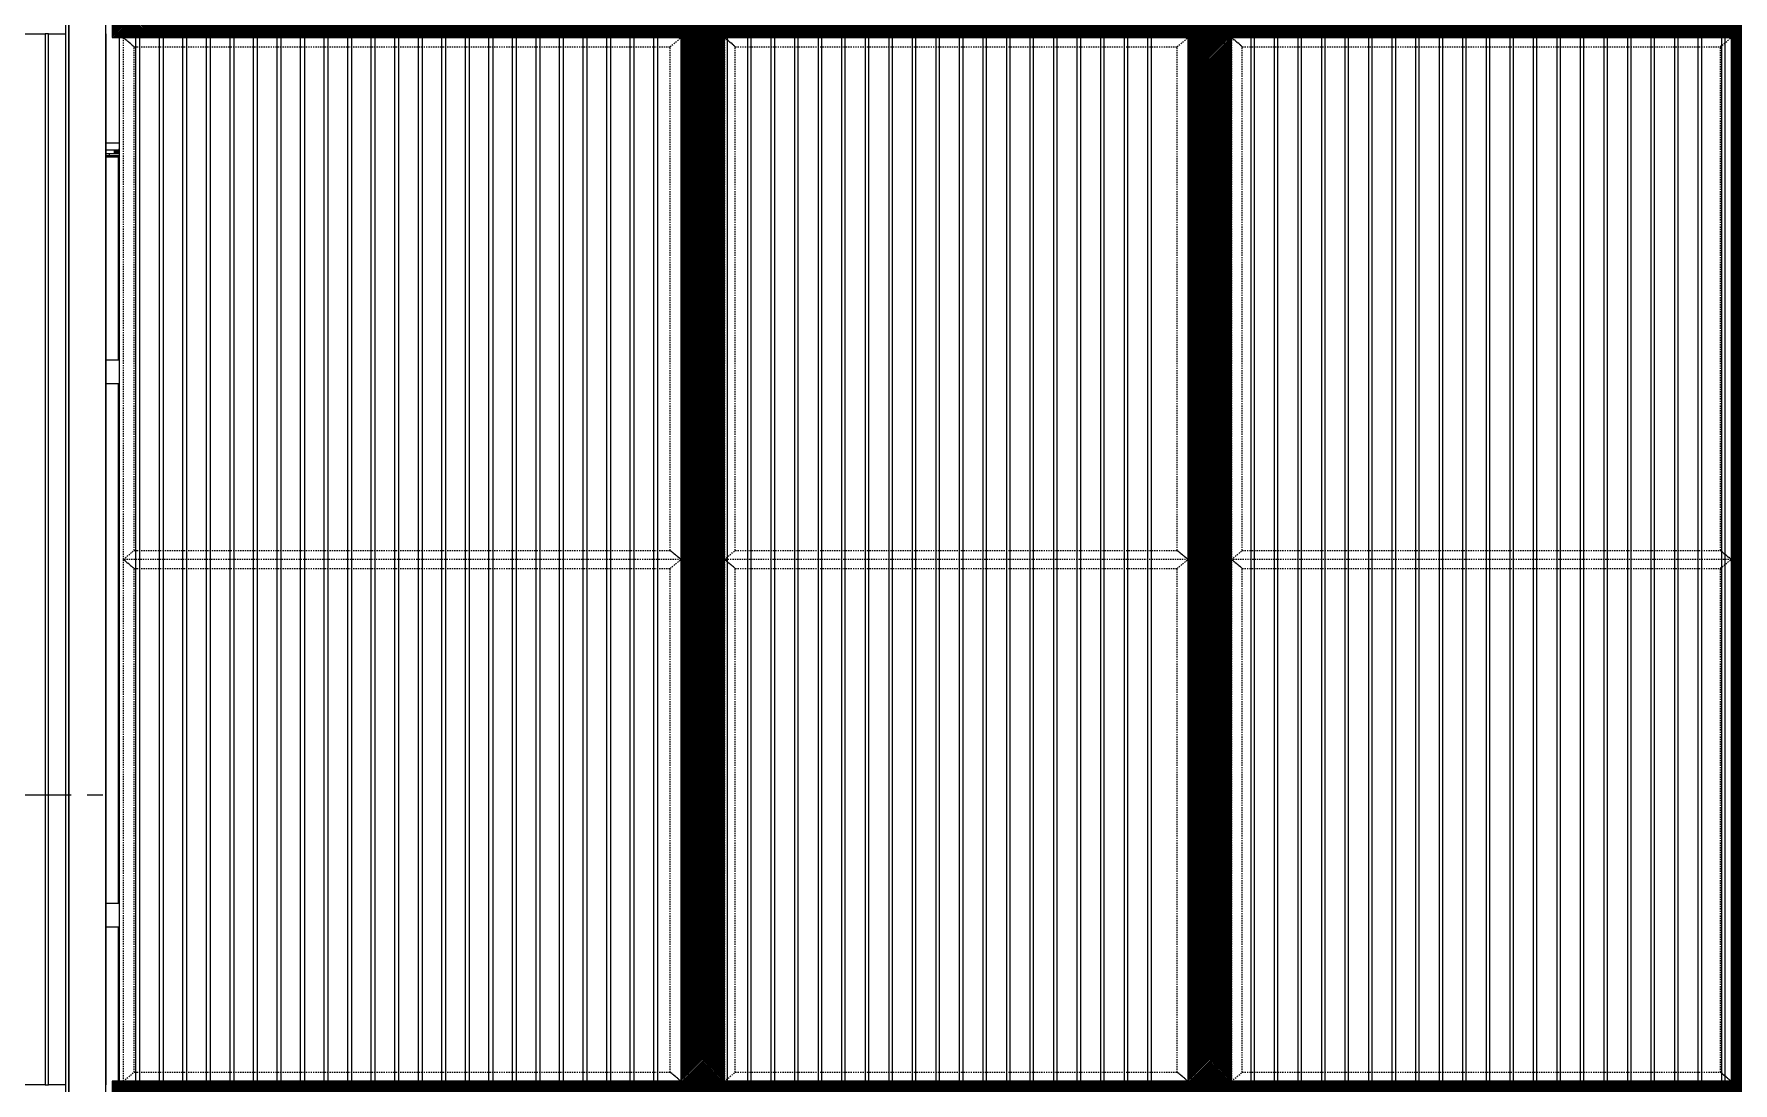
# Model space of a CAD drawing. Header units: millimetres. Extents: x 3774 to 718460, y -768339 to 192544.
# Drawn here: x 390210 to 394901, y -725262 to -722367 of the extents above; entities that cross this region are included whole.
import ezdxf
from ezdxf.enums import TextEntityAlignment as Align
from ezdxf.xclip import XClip

# ---------------------------------------------------------------- set-up
doc = ezdxf.new("R2010")
doc.units = ezdxf.units.MM
doc.header["$XCLIPFRAME"] = 0
doc.set_wipeout_variables(frame=1)
for name, pattern in [('TA_GL_000.70000', [1.925, 0.7, -0.175, 0.175, -0.175, 0.7]), ('TA_HL_001.00000', [6.5, 3.55, -2.95]), ('XKITLINE00', [0]), ('XKITLINE02', [4, 2, -2])]:
    doc.linetypes.add(name, pattern=pattern)
for name, color, linetype in [('000 - 0_SYM_DWG_GRID-BUBBLE_MAIN_COLOR_1', 7, 'Continuous'), ('000 - 0_SYM_DWG_GRIDLINE_MAIN_COLOR_251', 7, 'Continuous'), ('000 - 0_SYM_DWG_LEVEL_TEXT', 7, 'Continuous'), ('010 - ASPG_EXTR_MAIN_COLOR_2', 7, 'Continuous'), ('010 - ASPG_EXTR_WIPEOUT_', 7, 'Continuous'), ('010 - ASPG_FRAMING_MAIN_COLOR_1', 7, 'Continuous'), ('010 - ASPG_FRAMING_SUB_COLOR_2', 7, 'Continuous'), ('010 - ASPG_FRAMING_SUB_COLOR_3', 7, 'Continuous')]:
    doc.layers.add(name, color=color, linetype=linetype)
doc.layers.add('000_AREA_ASPG_AREA_HATCH_', color=7, linetype='Continuous', plot=False)
doc.layers.add('000_AREA_ASPG_AREA_MAIN_COLOR_1', color=7, linetype='Continuous', plot=False)
doc.layers.add('Bolt', color=7, linetype='Continuous', lineweight=0)
doc.layers.add('Part', color=7, linetype='Continuous', lineweight=0)
doc.styles.add('ARIAL', font='arial.ttf')
doc.styles.add('Arial_1', font='arial.ttf', dxfattribs={"height": 125})
doc.styles.add('TA', font='', dxfattribs={"height": 4.5})
doc.styles.get('TA').set_extended_font_data('Cordia New')

# ---------------------------------------------------------------- blocks, each defined once
blk = doc.blocks.new('*U7973')
at = {"layer": '000 - 0_SYM_DWG_GRIDLINE_MAIN_COLOR_251', "color": 7, "linetype": 'ByBlock', "ltscale": 5}
blk.add_line((16, 0), (-354.338, 0), dxfattribs=at)
at = {"color": 7, "style": 'TA', "flags": 1}
blk.add_attdef('LOCATION', (6, -6), '', height=4.5, rotation=270, dxfattribs=at)
at = {"layer": '000 - 0_SYM_DWG_GRID-BUBBLE_MAIN_COLOR_1', "color": 7, "style": 'ARIAL'}
blk.add_attdef('GRID-HEAD', text='', height=4, rotation=90, dxfattribs=at).set_placement((34, 0), align=Align.MIDDLE_CENTER)
blk = doc.blocks.new('*U5900')
at = {"color": 7}
blk.add_point((0, 0), dxfattribs=at)
at = {"layer": '000 - 0_SYM_DWG_LEVEL_TEXT', "color": 7, "style": 'Arial_1'}
for tag, p in [('LV_NAME_1', (-165.775, 11.925)), ('LV_NAME_2', (-165.787, 6.835)), ('LV_NAME_3', (-165.798, 1.744))]:
    blk.add_attdef(tag, p, '', height=3, dxfattribs=at)
blk = doc.blocks.new('*U5902')
at = {"layer": '000 - 0_SYM_DWG_GRIDLINE_MAIN_COLOR_251', "color": 7, "linetype": 'ByBlock', "ltscale": 5}
blk.add_line((10, 0), (-759, 0), dxfattribs=at)
at = {"color": 7, "style": 'TA', "flags": 1}
blk.add_attdef('LOCATION', (6, -6), '', height=4.5, rotation=270, dxfattribs=at)
blk = doc.blocks.new('W-1-PP19-SE-ENT3_20260407-104913_PP19_ENT3_ELE1_DIMS_1')
at = {"color": 7, "xscale": 50, "yscale": 50, "zscale": 50}
blk.add_blockref('*U5900', (-22800, 109400), dxfattribs=at)
at = {"layer": '000 - 0_SYM_DWG_GRIDLINE_MAIN_COLOR_251', "color": 7, "linetype": 'TA_GL_000.70000'}
for name, p, xscale, yscale, zscale, rotation in [('*U7973', (-22800, 101510), 50.00000000000007, 50.00000000000007, 50.00000000000007, 270), ('*U5902', (-27800, 109400), 50.00000000000003, 50.00000000000003, 50.00000000000003, 180)]:
    blk.add_blockref(name, p, dxfattribs=dict(at, xscale=xscale, yscale=yscale, zscale=zscale, rotation=rotation))
blk = doc.blocks.new('*A6193501')
at = {"layer": 'Part', "color": 7, "linetype": 'XKITLINE00', "lineweight": 0}
for p, q in [((2179.569525, -82.453462), (2179.569525, -87.253462)), ((2179.569525, -87.253462), (2328.969438, -87.253462))]:
    blk.add_line(p, q, dxfattribs=at)
blk = doc.blocks.new('*A6593541')
at = {"layer": 'Part', "color": 7, "linetype": 'XKITLINE00', "lineweight": 0}
for p, q in [((2179.496093, -87.573462), (2178.403273, -87.573462)), ((2178.403273, -87.573462), (2178.403273, -92.053462)), ((2179.096093, -92.053462), (2179.096093, -87.573462)), ((2179.128093, -92.053462), (2179.128093, -87.573462)), ((2179.138467, -92.053462), (2179.138467, -87.573462)), ((2179.464093, -92.053462), (2179.464093, -87.573462)), ((2179.496093, -92.053462), (2179.496093, -87.573462)), ((2179.096093, -104.053462), (2179.096093, -92.573462)), ((2179.128093, -104.053462), (2179.128093, -92.573462)), ((2179.138467, -104.053462), (2179.138467, -92.573462)), ((2179.464093, -104.053462), (2179.464093, -92.573462)), ((2179.496093, -104.053462), (2179.496093, -92.573462)), ((2178.403273, -104.053462), (2178.403273, -93.102704)), ((2179.096093, -116.053462), (2179.096093, -104.573462)), ((2179.128093, -116.053462), (2179.128093, -104.573462)), ((2179.138467, -116.053462), (2179.138467, -104.573462)), ((2179.464093, -116.053462), (2179.464093, -104.573462)), ((2179.496093, -116.053462), (2179.496093, -104.573462)), ((2178.403273, -116.053462), (2178.403273, -105.102704)), ((2179.096093, -124.133462), (2179.096093, -116.573462)), ((2179.128093, -124.133462), (2179.128093, -116.573462)), ((2179.138467, -124.133462), (2179.138467, -116.573462)), ((2179.464093, -124.133462), (2179.464093, -116.573462)), ((2179.496093, -124.133462), (2179.496093, -116.573462)), ((2178.403273, -124.133462), (2178.403273, -117.102704)), ((2178.403273, -124.133462), (2179.496093, -124.133462))]:
    blk.add_line(p, q, dxfattribs=at)
blk = doc.blocks.new('*A7003582')
at = {"layer": 'Part', "color": 7, "linetype": 'XKITLINE00', "lineweight": 0}
for p, q in [((2214.209518, -104.053462), (2180.609525, -104.053462)), ((2180.609525, -104.573462), (2180.609525, -104.053462)), ((2214.209518, -104.573462), (2214.209518, -104.053462)), ((2214.209518, -104.573462), (2180.609525, -104.573462))]:
    blk.add_line(p, q, dxfattribs=at)
blk = doc.blocks.new('*A7033585')
at = {"layer": 'Part', "color": 7, "linetype": 'XKITLINE00', "lineweight": 0}
for p, q in [((2214.209518, -92.053462), (2180.609525, -92.053462)), ((2180.609525, -92.573462), (2180.609525, -92.053462)), ((2214.209518, -92.573462), (2214.209518, -92.053462)), ((2214.209518, -92.573462), (2180.609525, -92.573462))]:
    blk.add_line(p, q, dxfattribs=at)
blk = doc.blocks.new('*A7053587')
at = {"layer": 'Part', "color": 7, "linetype": 'XKITLINE00', "lineweight": 0}
blk.add_line((2214.369525, -124.453462), (2214.369525, -87.253462), dxfattribs=at)
blk = doc.blocks.new('*A7063588')
at = {"layer": 'Part', "color": 7, "linetype": 'XKITLINE00', "lineweight": 0}
for p, q in [((2190.369525, -92.053462), (2190.369525, -87.253462)), ((2192.769525, -92.053462), (2192.769525, -87.253462)), ((2190.369525, -104.053462), (2190.369525, -92.573462)), ((2192.769525, -104.053462), (2192.769525, -92.573462)), ((2190.369525, -116.053462), (2190.369525, -104.573462)), ((2192.769525, -116.053462), (2192.769525, -104.573462))]:
    blk.add_line(p, q, dxfattribs=at)
blk = doc.blocks.new('*A7123594')
at = {"layer": 'Part', "color": 7, "linetype": 'XKITLINE00', "lineweight": 0}
for p, q in [((2182.769603, -87.573462), (2181.969603, -87.573462)), ((2181.969603, -92.053462), (2181.969603, -87.573462)), ((2182.769603, -92.053462), (2182.769603, -87.573462)), ((2181.969603, -104.053462), (2181.969603, -92.621462)), ((2182.769603, -104.053462), (2182.769603, -92.621462)), ((2181.969603, -116.053462), (2181.969603, -104.621462)), ((2182.769603, -116.053462), (2182.769603, -104.621462)), ((2181.969603, -124.133462), (2181.969603, -116.621462)), ((2182.769603, -124.133462), (2182.769603, -116.621462)), ((2181.969603, -124.133462), (2182.769603, -124.133462))]:
    blk.add_line(p, q, dxfattribs=at)
blk = doc.blocks.new('*A7133595')
at = {"layer": 'Part', "color": 7, "linetype": 'XKITLINE00', "lineweight": 0}
for p, q in [((2195.569603, -87.573462), (2194.769603, -87.573462)), ((2194.769603, -92.053462), (2194.769603, -87.573462)), ((2195.569603, -92.053462), (2195.569603, -87.573462)), ((2194.769603, -104.053462), (2194.769603, -92.621462)), ((2195.569603, -104.053462), (2195.569603, -92.621462)), ((2194.769603, -116.053462), (2194.769603, -104.621462)), ((2195.569603, -116.053462), (2195.569603, -104.621462)), ((2194.769603, -124.133462), (2194.769603, -116.621462)), ((2195.569603, -124.133462), (2195.569603, -116.621462)), ((2194.769603, -124.133462), (2195.569603, -124.133462))]:
    blk.add_line(p, q, dxfattribs=at)
blk = doc.blocks.new('*A7143596')
at = {"layer": 'Part', "color": 7, "linetype": 'XKITLINE00', "lineweight": 0}
for p, q in [((2212.369603, -87.573462), (2211.569603, -87.573462)), ((2211.569603, -92.053462), (2211.569603, -87.573462)), ((2212.369603, -92.053462), (2212.369603, -87.573462)), ((2211.569603, -104.053462), (2211.569603, -92.621462)), ((2212.369603, -104.053462), (2212.369603, -92.621462)), ((2211.569603, -116.053462), (2211.569603, -104.621462)), ((2212.369603, -116.053462), (2212.369603, -104.621462)), ((2211.569603, -124.133462), (2211.569603, -116.621462)), ((2212.369603, -124.133462), (2212.369603, -116.621462)), ((2211.569603, -124.133462), (2212.369603, -124.133462))]:
    blk.add_line(p, q, dxfattribs=at)
blk = doc.blocks.new('*A7393621')
at = {"layer": 'Bolt', "color": 7, "linetype": 'XKITLINE02', "lineweight": 0}
for p, q in [((2211.882243, -87.773462), (2212.225603, -87.773462)), ((2211.945603, -87.717462), (2211.993603, -87.717462)), ((2211.993603, -87.717462), (2212.033603, -87.717462)), ((2211.945603, -87.829462), (2211.993603, -87.829462)), ((2211.993603, -87.829462), (2212.033603, -87.829462))]:
    blk.add_line(p, q, dxfattribs=at)
blk = doc.blocks.new('*A7403622')
at = {"layer": 'Bolt', "color": 7, "linetype": 'XKITLINE02', "lineweight": 0}
for p, q in [((2195.082243, -87.773462), (2195.425603, -87.773462)), ((2195.145603, -87.717462), (2195.193603, -87.717462)), ((2195.193603, -87.717462), (2195.233603, -87.717462)), ((2195.145603, -87.829462), (2195.193603, -87.829462)), ((2195.193603, -87.829462), (2195.233603, -87.829462))]:
    blk.add_line(p, q, dxfattribs=at)
blk = doc.blocks.new('*A7413623')
at = {"layer": 'Bolt', "color": 7, "linetype": 'XKITLINE02', "lineweight": 0}
for p, q in [((2182.282243, -87.773462), (2182.625603, -87.773462)), ((2182.345603, -87.717462), (2182.393603, -87.717462)), ((2182.393603, -87.717462), (2182.433603, -87.717462)), ((2182.345603, -87.829462), (2182.393603, -87.829462)), ((2182.393603, -87.829462), (2182.433603, -87.829462))]:
    blk.add_line(p, q, dxfattribs=at)
blk = doc.blocks.new('*A7453627')
at = {"layer": 'Bolt', "color": 7, "linetype": 'XKITLINE02', "lineweight": 0}
blk.add_line((2178.874027, -87.773462), (2179.171385, -87.773462), dxfattribs=at)
blk = doc.blocks.new('*A7773659')
at = {"layer": 'Part', "color": 7, "linetype": 'XKITLINE00', "lineweight": 0}
for p, q in [((2181.969603, -104.573462), (2181.969603, -104.621462)), ((2181.969603, -104.621462), (2182.769603, -104.621462)), ((2182.769603, -104.621462), (2182.769603, -104.573462))]:
    blk.add_line(p, q, dxfattribs=at)
blk = doc.blocks.new('*A7783660')
at = {"layer": 'Part', "color": 7, "linetype": 'XKITLINE00', "lineweight": 0}
for p, q in [((2182.345603, -105.421462), (2182.345603, -104.621462)), ((2182.345603, -104.621462), (2182.393603, -104.621462)), ((2182.393603, -105.421462), (2182.393603, -104.621462)), ((2182.345603, -104.861462), (2182.393603, -104.861462)), ((2182.345603, -105.421462), (2182.393603, -105.421462))]:
    blk.add_line(p, q, dxfattribs=at)
blk = doc.blocks.new('*A7793661')
at = {"layer": 'Part', "color": 7, "linetype": 'XKITLINE00', "lineweight": 0}
for p, q in [((2182.345603, -93.421462), (2182.345603, -92.621462)), ((2182.345603, -92.621462), (2182.393603, -92.621462)), ((2182.393603, -93.421462), (2182.393603, -92.621462)), ((2182.345603, -92.861462), (2182.393603, -92.861462)), ((2182.345603, -93.421462), (2182.393603, -93.421462))]:
    blk.add_line(p, q, dxfattribs=at)
blk = doc.blocks.new('*A7803662')
at = {"layer": 'Part', "color": 7, "linetype": 'XKITLINE00', "lineweight": 0}
for p, q in [((2181.969603, -92.573462), (2181.969603, -92.621462)), ((2181.969603, -92.621462), (2182.769603, -92.621462)), ((2182.769603, -92.621462), (2182.769603, -92.573462))]:
    blk.add_line(p, q, dxfattribs=at)
blk = doc.blocks.new('*A7813663')
at = {"layer": 'Part', "color": 7, "linetype": 'XKITLINE00', "lineweight": 0}
for p, q in [((2180.065187, -104.053462), (2150.601224, -104.053462)), ((2150.601224, -104.573462), (2150.601224, -104.053462)), ((2179.56513, -104.573462), (2179.56513, -104.053462)), ((2179.597134, -104.525462), (2179.597134, -104.053462)), ((2180.033183, -104.053462), (2180.033183, -104.525462)), ((2180.065187, -104.573462), (2180.065187, -104.053462)), ((2180.065187, -104.573462), (2150.601224, -104.573462)), ((2180.033183, -104.525462), (2179.597134, -104.525462))]:
    blk.add_line(p, q, dxfattribs=at)
blk = doc.blocks.new('*A7883670')
at = {"layer": 'Part', "color": 7, "linetype": 'XKITLINE00', "lineweight": 0}
for p, q in [((2177.922563, -104.621462), (2177.922563, -104.573462)), ((2179.095383, -104.621462), (2177.922563, -104.621462)), ((2178.615383, -104.621462), (2178.615383, -104.573462)), ((2179.095383, -104.573462), (2179.095383, -104.621462))]:
    blk.add_line(p, q, dxfattribs=at)
blk = doc.blocks.new('*A7893671')
at = {"layer": 'Part', "color": 7, "linetype": 'XKITLINE00', "lineweight": 0}
for p, q in [((2178.248188, -104.861462), (2178.248188, -104.621462)), ((2178.248188, -104.621462), (2178.289758, -104.621462)), ((2178.289758, -104.861462), (2178.289758, -104.621462)), ((2178.769758, -104.621462), (2178.769758, -105.421462)), ((2178.608188, -105.421462), (2178.248188, -104.861462)), ((2178.248188, -104.861462), (2178.289758, -104.861462)), ((2178.289758, -104.861462), (2178.649758, -105.421462)), ((2178.769758, -105.421462), (2178.608188, -105.421462))]:
    blk.add_line(p, q, dxfattribs=at)
blk = doc.blocks.new('*A7903672')
at = {"layer": 'Part', "color": 7, "linetype": 'XKITLINE00', "lineweight": 0}
for p, q in [((2180.065187, -92.053462), (2150.601224, -92.053462)), ((2150.601224, -92.573462), (2150.601224, -92.053462)), ((2179.56513, -92.573462), (2179.56513, -92.053462)), ((2179.597134, -92.525462), (2179.597134, -92.053462)), ((2180.033183, -92.053462), (2180.033183, -92.525462)), ((2180.065187, -92.573462), (2180.065187, -92.053462)), ((2180.065187, -92.573462), (2150.601224, -92.573462)), ((2180.033183, -92.525462), (2179.597134, -92.525462))]:
    blk.add_line(p, q, dxfattribs=at)
blk = doc.blocks.new('*A7973679')
at = {"layer": 'Part', "color": 7, "linetype": 'XKITLINE00', "lineweight": 0}
for p, q in [((2177.922563, -92.621462), (2177.922563, -92.573462)), ((2179.095383, -92.621462), (2177.922563, -92.621462)), ((2178.615383, -92.621462), (2178.615383, -92.573462)), ((2179.095383, -92.573462), (2179.095383, -92.621462))]:
    blk.add_line(p, q, dxfattribs=at)
blk = doc.blocks.new('*A7983680')
at = {"layer": 'Part', "color": 7, "linetype": 'XKITLINE00', "lineweight": 0}
for p, q in [((2178.248188, -92.861462), (2178.248188, -92.621462)), ((2178.248188, -92.621462), (2178.289758, -92.621462)), ((2178.289758, -92.861462), (2178.289758, -92.621462)), ((2178.769758, -92.621462), (2178.769758, -93.421462)), ((2178.608188, -93.421462), (2178.248188, -92.861462)), ((2178.248188, -92.861462), (2178.289758, -92.861462)), ((2178.289758, -92.861462), (2178.649758, -93.421462)), ((2178.769758, -93.421462), (2178.608188, -93.421462))]:
    blk.add_line(p, q, dxfattribs=at)
blk = doc.blocks.new('*A8053687')
at = {"layer": 'Bolt'}
for points in [[(2182.074, -104.573), (2182.074, -104.525), (2182.186, -104.525), (2182.186, -104.573)], [(2182.074, -104.621), (2182.074, -104.573), (2182.186, -104.573), (2182.186, -104.621)], [(2182.554, -104.573), (2182.554, -104.525), (2182.666, -104.525), (2182.666, -104.573)], [(2182.554, -104.621), (2182.554, -104.573), (2182.666, -104.573), (2182.666, -104.621)]]:
    blk.add_hatch(color=7, dxfattribs=at).paths.add_polyline_path(points, flags=17)
at = {"layer": 'Bolt', "color": 7, "linetype": 'XKITLINE00', "lineweight": 0}
for p, q in [((2182.074, -104.573), (2182.074, -104.525)), ((2182.074, -104.621), (2182.074, -104.573)), ((2182.13, -104.685), (2182.13, -104.341)), ((2182.186, -104.573), (2182.186, -104.525)), ((2182.186, -104.621), (2182.186, -104.573)), ((2182.554, -104.573), (2182.554, -104.525)), ((2182.554, -104.621), (2182.554, -104.573)), ((2182.61, -104.685), (2182.61, -104.341)), ((2182.666, -104.573), (2182.666, -104.525)), ((2182.666, -104.621), (2182.666, -104.573))]:
    blk.add_line(p, q, dxfattribs=at)
blk = doc.blocks.new('*A8063688')
at = {"layer": 'Bolt'}
for points in [[(2182.074, -92.573), (2182.074, -92.525), (2182.186, -92.525), (2182.186, -92.573)], [(2182.074, -92.621), (2182.074, -92.573), (2182.186, -92.573), (2182.186, -92.621)], [(2182.554, -92.573), (2182.554, -92.525), (2182.666, -92.525), (2182.666, -92.573)], [(2182.554, -92.621), (2182.554, -92.573), (2182.666, -92.573), (2182.666, -92.621)]]:
    blk.add_hatch(color=7, dxfattribs=at).paths.add_polyline_path(points, flags=17)
at = {"layer": 'Bolt', "color": 7, "linetype": 'XKITLINE00', "lineweight": 0}
for p, q in [((2182.074, -92.573), (2182.074, -92.525)), ((2182.074, -92.621), (2182.074, -92.573)), ((2182.13, -92.685), (2182.13, -92.341)), ((2182.186, -92.573), (2182.186, -92.525)), ((2182.186, -92.621), (2182.186, -92.573)), ((2182.554, -92.573), (2182.554, -92.525)), ((2182.554, -92.621), (2182.554, -92.573)), ((2182.61, -92.685), (2182.61, -92.341)), ((2182.666, -92.573), (2182.666, -92.525)), ((2182.666, -92.621), (2182.666, -92.573))]:
    blk.add_line(p, q, dxfattribs=at)
blk = doc.blocks.new('*A8103692')
at = {"layer": 'Bolt'}
for points in [[(2178.853, -104.573), (2178.853, -104.621), (2178.58, -104.621), (2178.58, -104.573)], [(2178.793, -104.525), (2178.793, -104.573), (2178.64, -104.573), (2178.64, -104.525)]]:
    blk.add_hatch(color=7, dxfattribs=at).paths.add_polyline_path(points, flags=17)
at = {"layer": 'Bolt', "color": 7, "linetype": 'XKITLINE02', "lineweight": 0}
for p, q in [((2178.165, -104.621), (2178.165, -104.573)), ((2178.225, -104.573), (2178.225, -104.525)), ((2178.301, -104.685), (2178.301, -104.341)), ((2178.378, -104.573), (2178.378, -104.525)), ((2178.438, -104.621), (2178.438, -104.573))]:
    blk.add_line(p, q, dxfattribs=at)
at = {"layer": 'Bolt', "color": 7, "linetype": 'XKITLINE00', "lineweight": 0}
for p, q in [((2178.58, -104.621), (2178.58, -104.573)), ((2178.64, -104.573), (2178.64, -104.525)), ((2178.717, -104.685), (2178.717, -104.341)), ((2178.793, -104.573), (2178.793, -104.525)), ((2178.853, -104.621), (2178.853, -104.573))]:
    blk.add_line(p, q, dxfattribs=at)
blk = doc.blocks.new('*A8143696')
at = {"layer": 'Bolt'}
for points in [[(2178.853, -92.573), (2178.853, -92.621), (2178.58, -92.621), (2178.58, -92.573)], [(2178.793, -92.525), (2178.793, -92.573), (2178.64, -92.573), (2178.64, -92.525)]]:
    blk.add_hatch(color=7, dxfattribs=at).paths.add_polyline_path(points, flags=17)
at = {"layer": 'Bolt', "color": 7, "linetype": 'XKITLINE02', "lineweight": 0}
for p, q in [((2178.165, -92.621), (2178.165, -92.573)), ((2178.225, -92.573), (2178.225, -92.525)), ((2178.301, -92.685), (2178.301, -92.341)), ((2178.378, -92.573), (2178.378, -92.525)), ((2178.438, -92.621), (2178.438, -92.573))]:
    blk.add_line(p, q, dxfattribs=at)
at = {"layer": 'Bolt', "color": 7, "linetype": 'XKITLINE00', "lineweight": 0}
for p, q in [((2178.58, -92.621), (2178.58, -92.573)), ((2178.64, -92.573), (2178.64, -92.525)), ((2178.717, -92.685), (2178.717, -92.341)), ((2178.793, -92.573), (2178.793, -92.525)), ((2178.853, -92.621), (2178.853, -92.573))]:
    blk.add_line(p, q, dxfattribs=at)
blk = doc.blocks.new('*A8453727')
at = {"layer": 'Part', "color": 7, "linetype": 'XKITLINE00', "lineweight": 0}
for p, q in [((2178.850467, -87.573462), (2178.850467, -87.493462)), ((2178.885108, -87.573462), (2178.885108, -87.533462)), ((2178.885108, -87.533462), (2179.50616, -87.533462)), ((2179.125108, -87.573462), (2179.125108, -87.533462)), ((2179.26616, -87.533462), (2179.26616, -87.493462)), ((2179.50616, -87.533462), (2179.50616, -87.493462))]:
    blk.add_line(p, q, dxfattribs=at)
blk = doc.blocks.new('*A8463728')
at = {"layer": 'Part', "color": 7, "linetype": 'XKITLINE00', "lineweight": 0}
for p, q in [((2177.729016, -87.253462), (2177.94758, -87.413462)), ((2177.94758, -87.413462), (2179.951785, -87.413462)), ((2179.471785, -87.413462), (2179.530349, -87.253462)), ((2179.951785, -87.413462), (2180.170349, -87.253462))]:
    blk.add_line(p, q, dxfattribs=at)
blk = doc.blocks.new('*A8473729')
at = {"layer": 'Part', "color": 7, "linetype": 'XKITLINE00', "lineweight": 0}
for p, q in [((2177.94758, -87.493462), (2177.94758, -87.413462)), ((2177.94758, -87.413462), (2179.951785, -87.413462)), ((2179.471785, -87.493462), (2179.471785, -87.413462)), ((2179.951785, -87.413462), (2179.951785, -87.493462)), ((2177.94758, -87.493462), (2179.951785, -87.493462))]:
    blk.add_line(p, q, dxfattribs=at)
blk = doc.blocks.new('*A8653747')
at = {"layer": 'Bolt'}
for points in [[(2178.259, -87.493), (2178.259, -87.413), (2178.532, -87.413), (2178.532, -87.493)], [(2179.367, -87.493), (2179.367, -87.413), (2179.64, -87.413), (2179.64, -87.493)]]:
    blk.add_hatch(color=7, dxfattribs=at).paths.add_polyline_path(points, flags=17)
at = {"layer": 'Bolt', "color": 7, "linetype": 'XKITLINE00', "lineweight": 0}
for p, q in [((2178.259, -87.413), (2178.259, -87.493)), ((2178.395, -87.35), (2178.395, -87.693)), ((2178.532, -87.413), (2178.532, -87.493)), ((2179.367, -87.413), (2179.367, -87.493)), ((2179.504, -87.35), (2179.504, -87.693)), ((2179.64, -87.413), (2179.64, -87.493))]:
    blk.add_line(p, q, dxfattribs=at)
blk = doc.blocks.new('*A8803762')
at = {"layer": 'Part', "color": 7, "linetype": 'XKITLINE00', "lineweight": 0}
for p, q in [((2150.000175, -87.253462), (2150.000175, -82.453462)), ((2150.000175, -82.453462), (2179.569525, -82.453462)), ((2179.569525, -87.253462), (2179.569525, -82.453462)), ((2150.000175, -87.253462), (2179.569525, -87.253462))]:
    blk.add_line(p, q, dxfattribs=at)
blk = doc.blocks.new('*A9203802')
at = {"layer": 'Part', "color": 7, "linetype": 'XKITLINE00', "lineweight": 0}
for p, q in [((2182.393603, -87.573462), (2182.393603, -87.493462)), ((2182.433603, -87.573462), (2182.433603, -87.533462)), ((2182.433603, -87.533462), (2182.873603, -87.533462)), ((2182.873603, -87.533462), (2182.873603, -87.493462))]:
    blk.add_line(p, q, dxfattribs=at)
blk = doc.blocks.new('*A9213803')
at = {"layer": 'Part', "color": 7, "linetype": 'XKITLINE00', "lineweight": 0}
for p, q in [((2181.489603, -87.413462), (2181.329603, -87.253462)), ((2183.249603, -87.413462), (2181.489603, -87.413462)), ((2183.409603, -87.253462), (2183.249603, -87.413462))]:
    blk.add_line(p, q, dxfattribs=at)
blk = doc.blocks.new('*A9223804')
at = {"layer": 'Part', "color": 7, "linetype": 'XKITLINE00', "lineweight": 0}
for p, q in [((2181.489603, -87.493462), (2181.489603, -87.413462)), ((2181.489603, -87.413462), (2183.249603, -87.413462)), ((2183.249603, -87.493462), (2183.249603, -87.413462)), ((2181.489603, -87.493462), (2183.249603, -87.493462))]:
    blk.add_line(p, q, dxfattribs=at)
blk = doc.blocks.new('*A9253807')
at = {"layer": 'Bolt'}
for points in [[(2181.786, -87.413), (2181.786, -87.493), (2181.674, -87.493), (2181.674, -87.413)], [(2183.066, -87.413), (2183.066, -87.493), (2182.954, -87.493), (2182.954, -87.413)]]:
    blk.add_hatch(color=7, dxfattribs=at).paths.add_polyline_path(points, flags=17)
at = {"layer": 'Bolt', "color": 7, "linetype": 'XKITLINE00', "lineweight": 0}
for p, q in [((2181.674, -87.413), (2181.674, -87.493)), ((2181.73, -87.35), (2181.73, -87.693)), ((2181.786, -87.413), (2181.786, -87.493)), ((2182.954, -87.413), (2182.954, -87.493)), ((2183.01, -87.35), (2183.01, -87.693)), ((2183.066, -87.413), (2183.066, -87.493))]:
    blk.add_line(p, q, dxfattribs=at)
blk = doc.blocks.new('*A9973879')
at = {"layer": 'Part', "color": 7, "linetype": 'XKITLINE00', "lineweight": 0}
for p, q in [((2211.569603, -104.573462), (2211.569603, -104.621462)), ((2211.569603, -104.621462), (2212.369603, -104.621462)), ((2212.369603, -104.621462), (2212.369603, -104.573462))]:
    blk.add_line(p, q, dxfattribs=at)
blk = doc.blocks.new('*A9983880')
at = {"layer": 'Part', "color": 7, "linetype": 'XKITLINE00', "lineweight": 0}
for p, q in [((2211.945603, -105.421462), (2211.945603, -104.621462)), ((2211.945603, -104.621462), (2211.993603, -104.621462)), ((2211.993603, -105.421462), (2211.993603, -104.621462)), ((2211.945603, -104.861462), (2211.993603, -104.861462)), ((2211.945603, -105.421462), (2211.993603, -105.421462))]:
    blk.add_line(p, q, dxfattribs=at)
blk = doc.blocks.new('*A9993881')
at = {"layer": 'Part', "color": 7, "linetype": 'XKITLINE00', "lineweight": 0}
for p, q in [((2194.769603, -104.573462), (2194.769603, -104.621462)), ((2194.769603, -104.621462), (2195.569603, -104.621462)), ((2195.569603, -104.621462), (2195.569603, -104.573462))]:
    blk.add_line(p, q, dxfattribs=at)
blk = doc.blocks.new('*A10003882')
at = {"layer": 'Part', "color": 7, "linetype": 'XKITLINE00', "lineweight": 0}
for p, q in [((2195.145603, -105.421462), (2195.145603, -104.621462)), ((2195.145603, -104.621462), (2195.193603, -104.621462)), ((2195.193603, -105.421462), (2195.193603, -104.621462)), ((2195.145603, -104.861462), (2195.193603, -104.861462)), ((2195.145603, -105.421462), (2195.193603, -105.421462))]:
    blk.add_line(p, q, dxfattribs=at)
blk = doc.blocks.new('*A10053887')
at = {"layer": 'Part', "color": 7, "linetype": 'XKITLINE00', "lineweight": 0}
for p, q in [((2211.945603, -93.421462), (2211.945603, -92.621462)), ((2211.945603, -92.621462), (2211.993603, -92.621462)), ((2211.993603, -93.421462), (2211.993603, -92.621462)), ((2211.945603, -92.861462), (2211.993603, -92.861462)), ((2211.945603, -93.421462), (2211.993603, -93.421462))]:
    blk.add_line(p, q, dxfattribs=at)
blk = doc.blocks.new('*A10063888')
at = {"layer": 'Part', "color": 7, "linetype": 'XKITLINE00', "lineweight": 0}
for p, q in [((2211.569603, -92.573462), (2211.569603, -92.621462)), ((2211.569603, -92.621462), (2212.369603, -92.621462)), ((2212.369603, -92.621462), (2212.369603, -92.573462))]:
    blk.add_line(p, q, dxfattribs=at)
blk = doc.blocks.new('*A10073889')
at = {"layer": 'Part', "color": 7, "linetype": 'XKITLINE00', "lineweight": 0}
for p, q in [((2195.145603, -93.421462), (2195.145603, -92.621462)), ((2195.145603, -92.621462), (2195.193603, -92.621462)), ((2195.193603, -93.421462), (2195.193603, -92.621462)), ((2195.145603, -92.861462), (2195.193603, -92.861462)), ((2195.145603, -93.421462), (2195.193603, -93.421462))]:
    blk.add_line(p, q, dxfattribs=at)
blk = doc.blocks.new('*A10083890')
at = {"layer": 'Part', "color": 7, "linetype": 'XKITLINE00', "lineweight": 0}
for p, q in [((2194.769603, -92.573462), (2194.769603, -92.621462)), ((2194.769603, -92.621462), (2195.569603, -92.621462)), ((2195.569603, -92.621462), (2195.569603, -92.573462))]:
    blk.add_line(p, q, dxfattribs=at)
blk = doc.blocks.new('*A10363918')
at = {"layer": 'Bolt'}
for points in [[(2211.674, -104.573), (2211.674, -104.525), (2211.786, -104.525), (2211.786, -104.573)], [(2211.674, -104.621), (2211.674, -104.573), (2211.786, -104.573), (2211.786, -104.621)], [(2212.154, -104.573), (2212.154, -104.525), (2212.266, -104.525), (2212.266, -104.573)], [(2212.154, -104.621), (2212.154, -104.573), (2212.266, -104.573), (2212.266, -104.621)]]:
    blk.add_hatch(color=7, dxfattribs=at).paths.add_polyline_path(points, flags=17)
at = {"layer": 'Bolt', "color": 7, "linetype": 'XKITLINE00', "lineweight": 0}
for p, q in [((2211.674, -104.573), (2211.674, -104.525)), ((2211.674, -104.621), (2211.674, -104.573)), ((2211.73, -104.685), (2211.73, -104.341)), ((2211.786, -104.573), (2211.786, -104.525)), ((2211.786, -104.621), (2211.786, -104.573)), ((2212.154, -104.573), (2212.154, -104.525)), ((2212.154, -104.621), (2212.154, -104.573)), ((2212.21, -104.685), (2212.21, -104.341)), ((2212.266, -104.573), (2212.266, -104.525)), ((2212.266, -104.621), (2212.266, -104.573))]:
    blk.add_line(p, q, dxfattribs=at)
blk = doc.blocks.new('*A10373919')
at = {"layer": 'Bolt'}
for points in [[(2194.874, -104.573), (2194.874, -104.525), (2194.986, -104.525), (2194.986, -104.573)], [(2194.874, -104.621), (2194.874, -104.573), (2194.986, -104.573), (2194.986, -104.621)], [(2195.354, -104.573), (2195.354, -104.525), (2195.466, -104.525), (2195.466, -104.573)], [(2195.354, -104.621), (2195.354, -104.573), (2195.466, -104.573), (2195.466, -104.621)]]:
    blk.add_hatch(color=7, dxfattribs=at).paths.add_polyline_path(points, flags=17)
at = {"layer": 'Bolt', "color": 7, "linetype": 'XKITLINE00', "lineweight": 0}
for p, q in [((2194.874, -104.573), (2194.874, -104.525)), ((2194.874, -104.621), (2194.874, -104.573)), ((2194.93, -104.685), (2194.93, -104.341)), ((2194.986, -104.573), (2194.986, -104.525)), ((2194.986, -104.621), (2194.986, -104.573)), ((2195.354, -104.573), (2195.354, -104.525)), ((2195.354, -104.621), (2195.354, -104.573)), ((2195.41, -104.685), (2195.41, -104.341)), ((2195.466, -104.573), (2195.466, -104.525)), ((2195.466, -104.621), (2195.466, -104.573))]:
    blk.add_line(p, q, dxfattribs=at)
blk = doc.blocks.new('*A10403922')
at = {"layer": 'Bolt'}
for points in [[(2211.674, -92.573), (2211.674, -92.525), (2211.786, -92.525), (2211.786, -92.573)], [(2211.674, -92.621), (2211.674, -92.573), (2211.786, -92.573), (2211.786, -92.621)], [(2212.154, -92.573), (2212.154, -92.525), (2212.266, -92.525), (2212.266, -92.573)], [(2212.154, -92.621), (2212.154, -92.573), (2212.266, -92.573), (2212.266, -92.621)]]:
    blk.add_hatch(color=7, dxfattribs=at).paths.add_polyline_path(points, flags=17)
at = {"layer": 'Bolt', "color": 7, "linetype": 'XKITLINE00', "lineweight": 0}
for p, q in [((2211.674, -92.573), (2211.674, -92.525)), ((2211.674, -92.621), (2211.674, -92.573)), ((2211.73, -92.685), (2211.73, -92.341)), ((2211.786, -92.573), (2211.786, -92.525)), ((2211.786, -92.621), (2211.786, -92.573)), ((2212.154, -92.573), (2212.154, -92.525)), ((2212.154, -92.621), (2212.154, -92.573)), ((2212.21, -92.685), (2212.21, -92.341)), ((2212.266, -92.573), (2212.266, -92.525)), ((2212.266, -92.621), (2212.266, -92.573))]:
    blk.add_line(p, q, dxfattribs=at)
blk = doc.blocks.new('*A10413923')
at = {"layer": 'Bolt'}
for points in [[(2194.874, -92.573), (2194.874, -92.525), (2194.986, -92.525), (2194.986, -92.573)], [(2194.874, -92.621), (2194.874, -92.573), (2194.986, -92.573), (2194.986, -92.621)], [(2195.354, -92.573), (2195.354, -92.525), (2195.466, -92.525), (2195.466, -92.573)], [(2195.354, -92.621), (2195.354, -92.573), (2195.466, -92.573), (2195.466, -92.621)]]:
    blk.add_hatch(color=7, dxfattribs=at).paths.add_polyline_path(points, flags=17)
at = {"layer": 'Bolt', "color": 7, "linetype": 'XKITLINE00', "lineweight": 0}
for p, q in [((2194.874, -92.573), (2194.874, -92.525)), ((2194.874, -92.621), (2194.874, -92.573)), ((2194.93, -92.685), (2194.93, -92.341)), ((2194.986, -92.573), (2194.986, -92.525)), ((2194.986, -92.621), (2194.986, -92.573)), ((2195.354, -92.573), (2195.354, -92.525)), ((2195.354, -92.621), (2195.354, -92.573)), ((2195.41, -92.685), (2195.41, -92.341)), ((2195.466, -92.573), (2195.466, -92.525)), ((2195.466, -92.621), (2195.466, -92.573))]:
    blk.add_line(p, q, dxfattribs=at)
blk = doc.blocks.new('*A12264108')
at = {"layer": 'Part', "color": 7, "linetype": 'XKITLINE00', "lineweight": 0}
for p, q in [((2211.993603, -87.573462), (2211.993603, -87.493462)), ((2212.033603, -87.573462), (2212.033603, -87.533462)), ((2212.033603, -87.533462), (2212.473603, -87.533462)), ((2212.473603, -87.533462), (2212.473603, -87.493462))]:
    blk.add_line(p, q, dxfattribs=at)
blk = doc.blocks.new('*A12274109')
at = {"layer": 'Part', "color": 7, "linetype": 'XKITLINE00', "lineweight": 0}
for p, q in [((2211.089603, -87.413462), (2210.929603, -87.253462)), ((2212.849603, -87.413462), (2211.089603, -87.413462)), ((2213.009603, -87.253462), (2212.849603, -87.413462))]:
    blk.add_line(p, q, dxfattribs=at)
blk = doc.blocks.new('*A12284110')
at = {"layer": 'Part', "color": 7, "linetype": 'XKITLINE00', "lineweight": 0}
for p, q in [((2211.089603, -87.493462), (2211.089603, -87.413462)), ((2211.089603, -87.413462), (2212.849603, -87.413462)), ((2212.849603, -87.493462), (2212.849603, -87.413462)), ((2211.089603, -87.493462), (2212.849603, -87.493462))]:
    blk.add_line(p, q, dxfattribs=at)
blk = doc.blocks.new('*A12294111')
at = {"layer": 'Part', "color": 7, "linetype": 'XKITLINE00', "lineweight": 0}
for p, q in [((2195.193603, -87.573462), (2195.193603, -87.493462)), ((2195.233603, -87.573462), (2195.233603, -87.533462)), ((2195.233603, -87.533462), (2195.673603, -87.533462)), ((2195.673603, -87.533462), (2195.673603, -87.493462))]:
    blk.add_line(p, q, dxfattribs=at)
blk = doc.blocks.new('*A12304112')
at = {"layer": 'Part', "color": 7, "linetype": 'XKITLINE00', "lineweight": 0}
for p, q in [((2194.289603, -87.413462), (2194.129603, -87.253462)), ((2196.049603, -87.413462), (2194.289603, -87.413462)), ((2196.209603, -87.253462), (2196.049603, -87.413462))]:
    blk.add_line(p, q, dxfattribs=at)
blk = doc.blocks.new('*A12314113')
at = {"layer": 'Part', "color": 7, "linetype": 'XKITLINE00', "lineweight": 0}
for p, q in [((2194.289603, -87.493462), (2194.289603, -87.413462)), ((2194.289603, -87.413462), (2196.049603, -87.413462)), ((2196.049603, -87.493462), (2196.049603, -87.413462)), ((2194.289603, -87.493462), (2196.049603, -87.493462))]:
    blk.add_line(p, q, dxfattribs=at)
blk = doc.blocks.new('*A12454127')
at = {"layer": 'Bolt'}
for points in [[(2211.386, -87.413), (2211.386, -87.493), (2211.274, -87.493), (2211.274, -87.413)], [(2212.666, -87.413), (2212.666, -87.493), (2212.554, -87.493), (2212.554, -87.413)]]:
    blk.add_hatch(color=7, dxfattribs=at).paths.add_polyline_path(points, flags=17)
at = {"layer": 'Bolt', "color": 7, "linetype": 'XKITLINE00', "lineweight": 0}
for p, q in [((2211.274, -87.413), (2211.274, -87.493)), ((2211.33, -87.35), (2211.33, -87.693)), ((2211.386, -87.413), (2211.386, -87.493)), ((2212.554, -87.413), (2212.554, -87.493)), ((2212.61, -87.35), (2212.61, -87.693)), ((2212.666, -87.413), (2212.666, -87.493))]:
    blk.add_line(p, q, dxfattribs=at)
blk = doc.blocks.new('*A12464128')
at = {"layer": 'Bolt'}
for points in [[(2194.586, -87.413), (2194.586, -87.493), (2194.474, -87.493), (2194.474, -87.413)], [(2195.866, -87.413), (2195.866, -87.493), (2195.754, -87.493), (2195.754, -87.413)]]:
    blk.add_hatch(color=7, dxfattribs=at).paths.add_polyline_path(points, flags=17)
at = {"layer": 'Bolt', "color": 7, "linetype": 'XKITLINE00', "lineweight": 0}
for p, q in [((2194.474, -87.413), (2194.474, -87.493)), ((2194.53, -87.35), (2194.53, -87.693)), ((2194.586, -87.413), (2194.586, -87.493)), ((2195.754, -87.413), (2195.754, -87.493)), ((2195.81, -87.35), (2195.81, -87.693)), ((2195.866, -87.413), (2195.866, -87.493))]:
    blk.add_line(p, q, dxfattribs=at)
blk = doc.blocks.new('W-1-PP19-SE-ENT3_20260407-111149_PP19_ENT3_SE_ELE3')
at = {"color": 7, "lineweight": 0, "xscale": 125, "yscale": 125, "zscale": 125}
for name in ['*A7063588', '*A7053587', '*A8803762', '*A6193501', '*A8463728', '*A9213803', '*A12304112', '*A12274109', '*A8473729', '*A8653747', '*A6593541', '*A8453727', '*A9223804', '*A9253807', '*A7123594', '*A9203802', '*A12314113', '*A12464128', '*A7133595', '*A12294111', '*A12284110', '*A12454127', '*A7143596', '*A12264108', '*A7453627', '*A7413623', '*A7403622', '*A7393621', '*A7903672', '*A7033585', '*A7973679', '*A8143696', '*A7803662', '*A8063688', '*A10083890', '*A10413923', '*A10063888', '*A10403922', '*A7983680', '*A7793661', '*A10073889', '*A10053887', '*A7813663', '*A7003582', '*A7883670', '*A8103692', '*A7773659', '*A8053687', '*A9993881', '*A10373919', '*A9973879', '*A10363918', '*A7893671', '*A7783660', '*A10003882', '*A9983880']:
    blk.add_blockref(name, (-296446.190625, 122106.68275), dxfattribs=at)
blk = doc.blocks.new('*U6996')
at = {"color": 7}
blk.add_wipeout([(0, 0), (3761.7, 0), (3761.7, 2900), (0, 2900)], dxfattribs=at)
blk.add_lwpolyline([(0, 0), (3761.7, 0), (3761.7, 2900), (0, 2900)], close=True, dxfattribs=at)
blk = doc.blocks.new('*U5932')
at = {"color": 7}
blk.add_wipeout([(0, 0), (8.7, 0), (8.7, 8350), (0, 8350)], dxfattribs=at)
blk.add_lwpolyline([(0, 0), (8.7, 0), (8.7, 8350), (0, 8350)], close=True, dxfattribs=at)
blk = doc.blocks.new('*U5933')
at = {"color": 7}
blk.add_wipeout([(0, 0), (102.2, 0), (102.2, 8350), (0, 8350)], dxfattribs=at)
blk.add_lwpolyline([(0, 0), (102.2, 0), (102.2, 8350), (0, 8350)], close=True, dxfattribs=at)
blk = doc.blocks.new('*U5948')
at = {"color": 7}
blk.add_wipeout([(0, 0), (8.7, 0), (8.7, 2900), (0, 2900)], dxfattribs=at)
blk.add_lwpolyline([(0, 0), (8.7, 0), (8.7, 2900), (0, 2900)], close=True, dxfattribs=at)
blk = doc.blocks.new('*U8000')
at = {"color": 7}
blk.add_wipeout([(50, 0), (1350, 0), (1350, 2880), (50, 2880)], dxfattribs=at).dxf.layer = '010 - ASPG_EXTR_WIPEOUT_'
at = {"layer": '010 - ASPG_EXTR_MAIN_COLOR_2', "color": 7}
for points in [[(123.5, 0), (133.8, 0), (133.8, 2880), (123.5, 2880)], [(188.5, 0), (198.8, 0), (198.8, 2880), (188.5, 2880)], [(253.5, 0), (263.8, 0), (263.8, 2880), (253.5, 2880)], [(318.5, 0), (328.8, 0), (328.8, 2880), (318.5, 2880)], [(383.5, 0), (393.8, 0), (393.8, 2880), (383.5, 2880)], [(448.5, 0), (458.8, 0), (458.8, 2880), (448.5, 2880)], [(513.5, 0), (523.8, 0), (523.8, 2880), (513.5, 2880)], [(578.5, 0), (588.8, 0), (588.8, 2880), (578.5, 2880)], [(643.5, 0), (653.8, 0), (653.8, 2880), (643.5, 2880)], [(708.5, 0), (718.8, 0), (718.8, 2880), (708.5, 2880)], [(773.5, 0), (783.8, 0), (783.8, 2880), (773.5, 2880)], [(838.5, 0), (848.8, 0), (848.8, 2880), (838.5, 2880)], [(903.5, 0), (913.8, 0), (913.8, 2880), (903.5, 2880)], [(968.5, 0), (978.8, 0), (978.8, 2880), (968.5, 2880)], [(1033.5, 0), (1043.8, 0), (1043.8, 2880), (1033.5, 2880)], [(1098.5, 0), (1108.8, 0), (1108.8, 2880), (1098.5, 2880)], [(1163.5, 0), (1173.8, 0), (1173.8, 2880), (1163.5, 2880)], [(1228.5, 0), (1238.8, 0), (1238.8, 2880), (1228.5, 2880)]]:
    blk.add_lwpolyline(points, close=True, dxfattribs=at)
at = {"layer": '010 - ASPG_FRAMING_SUB_COLOR_2', "color": 7}
blk.add_lwpolyline([(50, 0), (1350, 0), (1350, 2880), (50, 2880)], close=True, dxfattribs=at)
at = {"color": 7}
for points in [[(-50, 0), (50, 0), (50, 2880), (-50, 2880)], [(1350, 0), (1450, 0), (1450, 2880), (1350, 2880)]]:
    blk.add_wipeout(points, dxfattribs=at).dxf.layer = '010 - ASPG_EXTR_WIPEOUT_'
at = {"layer": '010 - ASPG_EXTR_MAIN_COLOR_2', "color": 7}
blk.add_lwpolyline([(58.5, 0), (68.8, 0), (68.8, 2880), (58.5, 2880)], close=True, dxfattribs=at)
at = {"layer": '010 - ASPG_FRAMING_MAIN_COLOR_1', "color": 7}
for points in [[(-50, 0), (-40, 0), (-40, 2880), (-50, 2880)], [(40, 0), (50, 0), (50, 2880), (40, 2880)], [(1350, 0), (1360, 0), (1360, 2880), (1350, 2880)], [(1440, 0), (1450, 0), (1450, 2880), (1440, 2880)]]:
    blk.add_lwpolyline(points, close=True, dxfattribs=at)
at = {"layer": '010 - ASPG_FRAMING_SUB_COLOR_2', "color": 7}
for points in [[(-50, 0), (50, 0), (50, 2880), (-50, 2880)], [(1350, 0), (1450, 0), (1450, 2880), (1350, 2880)]]:
    blk.add_lwpolyline(points, close=True, dxfattribs=at)
blk = doc.blocks.new('*U7999')
at = {"color": 7}
blk.add_wipeout([(50, 0), (1450, 0), (1450, 2880), (50, 2880)], dxfattribs=at).dxf.layer = '010 - ASPG_EXTR_WIPEOUT_'
at = {"layer": '010 - ASPG_EXTR_MAIN_COLOR_2', "color": 7}
for points in [[(113.3, 0), (123.5, 0), (123.5, 2880), (113.3, 2880)], [(178.3, 0), (188.5, 0), (188.5, 2880), (178.3, 2880)], [(243.3, 0), (253.5, 0), (253.5, 2880), (243.3, 2880)], [(308.3, 0), (318.5, 0), (318.5, 2880), (308.3, 2880)], [(373.3, 0), (383.5, 0), (383.5, 2880), (373.3, 2880)], [(438.3, 0), (448.5, 0), (448.5, 2880), (438.3, 2880)], [(503.3, 0), (513.5, 0), (513.5, 2880), (503.3, 2880)], [(568.3, 0), (578.5, 0), (578.5, 2880), (568.3, 2880)], [(633.3, 0), (643.5, 0), (643.5, 2880), (633.3, 2880)], [(698.3, 0), (708.5, 0), (708.5, 2880), (698.3, 2880)], [(763.3, 0), (773.5, 0), (773.5, 2880), (763.3, 2880)], [(828.3, 0), (838.5, 0), (838.5, 2880), (828.3, 2880)], [(893.3, 0), (903.5, 0), (903.5, 2880), (893.3, 2880)], [(958.3, 0), (968.5, 0), (968.5, 2880), (958.3, 2880)], [(1023.3, 0), (1033.5, 0), (1033.5, 2880), (1023.3, 2880)], [(1088.3, 0), (1098.5, 0), (1098.5, 2880), (1088.3, 2880)], [(1153.3, 0), (1163.5, 0), (1163.5, 2880), (1153.3, 2880)], [(1218.3, 0), (1228.5, 0), (1228.5, 2880), (1218.3, 2880)], [(1283.3, 0), (1293.5, 0), (1293.5, 2880), (1283.3, 2880)], [(1348.3, 0), (1358.5, 0), (1358.5, 2880), (1348.3, 2880)], [(1413.3, 0), (1423.5, 0), (1423.5, 2880), (1413.3, 2880)]]:
    blk.add_lwpolyline(points, close=True, dxfattribs=at)
at = {"layer": '010 - ASPG_FRAMING_SUB_COLOR_2', "color": 7}
blk.add_lwpolyline([(50, 0), (1450, 0), (1450, 2880), (50, 2880)], close=True, dxfattribs=at)
at = {"color": 7}
for points in [[(-50, 0), (50, 0), (50, 2880), (-50, 2880)], [(1450, 0), (1550, 0), (1550, 2880), (1450, 2880)]]:
    blk.add_wipeout(points, dxfattribs=at).dxf.layer = '010 - ASPG_EXTR_WIPEOUT_'
at = {"layer": '010 - ASPG_FRAMING_MAIN_COLOR_1', "color": 7}
for points in [[(-50, 0), (-40, 0), (-40, 2880), (-50, 2880)], [(40, 0), (50, 0), (50, 2880), (40, 2880)], [(1450, 0), (1460, 0), (1460, 2880), (1450, 2880)], [(1540, 0), (1550, 0), (1550, 2880), (1540, 2880)]]:
    blk.add_lwpolyline(points, close=True, dxfattribs=at)
at = {"layer": '010 - ASPG_FRAMING_SUB_COLOR_2', "color": 7}
for points in [[(-50, 0), (50, 0), (50, 2880), (-50, 2880)], [(1450, 0), (1550, 0), (1550, 2880), (1450, 2880)]]:
    blk.add_lwpolyline(points, close=True, dxfattribs=at)
blk = doc.blocks.new('*U7998')
at = {"color": 7}
blk.add_wipeout([(50, 0), (1610, 0), (1610, 2880), (50, 2880)], dxfattribs=at).dxf.layer = '010 - ASPG_EXTR_WIPEOUT_'
at = {"layer": '010 - ASPG_EXTR_MAIN_COLOR_2', "color": 7}
for points in [[(125, 0), (135.2, 0), (135.2, 2880), (125, 2880)], [(190, 0), (200.2, 0), (200.2, 2880), (190, 2880)], [(255, 0), (265.2, 0), (265.2, 2880), (255, 2880)], [(320, 0), (330.2, 0), (330.2, 2880), (320, 2880)], [(385, 0), (395.2, 0), (395.2, 2880), (385, 2880)], [(450, 0), (460.2, 0), (460.2, 2880), (450, 2880)], [(515, 0), (525.2, 0), (525.2, 2880), (515, 2880)], [(580, 0), (590.2, 0), (590.2, 2880), (580, 2880)], [(645, 0), (655.2, 0), (655.2, 2880), (645, 2880)], [(710, 0), (720.2, 0), (720.2, 2880), (710, 2880)], [(775, 0), (785.2, 0), (785.2, 2880), (775, 2880)], [(840, 0), (850.2, 0), (850.2, 2880), (840, 2880)], [(905, 0), (915.2, 0), (915.2, 2880), (905, 2880)], [(970, 0), (980.2, 0), (980.2, 2880), (970, 2880)], [(1035, 0), (1045.2, 0), (1045.2, 2880), (1035, 2880)], [(1100, 0), (1110.2, 0), (1110.2, 2880), (1100, 2880)], [(1165, 0), (1175.2, 0), (1175.2, 2880), (1165, 2880)], [(1230, 0), (1240.2, 0), (1240.2, 2880), (1230, 2880)], [(1295, 0), (1305.2, 0), (1305.2, 2880), (1295, 2880)], [(1360, 0), (1370.2, 0), (1370.2, 2880), (1360, 2880)], [(1425, 0), (1435.2, 0), (1435.2, 2880), (1425, 2880)], [(1490, 0), (1500.2, 0), (1500.2, 2880), (1490, 2880)], [(1555, 0), (1565.2, 0), (1565.2, 2880), (1555, 2880)]]:
    blk.add_lwpolyline(points, close=True, dxfattribs=at)
at = {"layer": '010 - ASPG_FRAMING_SUB_COLOR_2', "color": 7}
blk.add_lwpolyline([(50, 0), (1610, 0), (1610, 2880), (50, 2880)], close=True, dxfattribs=at)
at = {"color": 7}
blk.add_wipeout([(-50, 0), (50, 0), (50, 2880), (-50, 2880)], dxfattribs=at).dxf.layer = '010 - ASPG_EXTR_WIPEOUT_'
at = {"layer": '010 - ASPG_FRAMING_MAIN_COLOR_1', "color": 7}
for points in [[(-50, 0), (-40, 0), (-40, 2880), (-50, 2880)], [(40, 0), (50, 0), (50, 2880), (40, 2880)]]:
    blk.add_lwpolyline(points, close=True, dxfattribs=at)
at = {"layer": '010 - ASPG_FRAMING_SUB_COLOR_2', "color": 7}
blk.add_lwpolyline([(-50, 0), (50, 0), (50, 2880), (-50, 2880)], close=True, dxfattribs=at)
blk = doc.blocks.new('*U8150')
at = {"layer": '010 - ASPG_FRAMING_SUB_COLOR_3', "color": 7, "linetype": 'ByBlock'}
for points in [[(0, 0), (0, 1280), (25, 1250), (25, 30), (0, 0)], [(1440, 1280), (0, 1280), (25, 1250), (1415, 1250)], [(1440, 0), (1440, 1280), (1415, 1250), (1415, 30), (1440, 0)], [(25, 30), (1415, 30), (1440, 0), (0, 0), (25, 30)]]:
    blk.add_lwpolyline(points, close=True, dxfattribs=at)
blk = doc.blocks.new('*U8149')
at = {"layer": '010 - ASPG_FRAMING_SUB_COLOR_3', "color": 7, "linetype": 'ByBlock'}
for points in [[(0, 0), (0, 1540), (25, 1510), (25, 30), (0, 0)], [(1440, 1540), (0, 1540), (25, 1510), (1415, 1510)], [(1440, 0), (1440, 1540), (1415, 1510), (1415, 30), (1440, 0)], [(25, 30), (1415, 30), (1440, 0), (0, 0), (25, 30)]]:
    blk.add_lwpolyline(points, close=True, dxfattribs=at)
blk = doc.blocks.new('*U8151')
at = {"layer": '010 - ASPG_FRAMING_SUB_COLOR_3', "color": 7, "linetype": 'ByBlock'}
for points in [[(0, 0), (0, 1380), (25, 1350), (25, 30), (0, 0)], [(1440, 1380), (0, 1380), (25, 1350), (1415, 1350)], [(1440, 0), (1440, 1380), (1415, 1350), (1415, 30), (1440, 0)], [(25, 30), (1415, 30), (1440, 0), (0, 0), (25, 30)]]:
    blk.add_lwpolyline(points, close=True, dxfattribs=at)
blk = doc.blocks.new('*U8193')
at = {"layer": '000_AREA_ASPG_AREA_HATCH_', "transparency": 33554539}
h = blk.add_hatch(dxfattribs=at)
h.set_pattern_fill('ANSI31')
h.set_pattern_definition([(45, (-24.4354, 2854.1105), (-2.245064, 2.245064), [])])
h.paths.add_polyline_path([(-60, 0), (60, 0), (60, 2880), (-60, 2880)])
at = {"layer": '000_AREA_ASPG_AREA_MAIN_COLOR_1', "color": 7}
blk.add_lwpolyline([(-60, 0), (60, 0), (60, 2880), (-60, 2880)], close=True, dxfattribs=at)
blk = doc.blocks.new('*U8197')
at = {"layer": '000_AREA_ASPG_AREA_HATCH_', "transparency": 33554539}
h = blk.add_hatch(dxfattribs=at)
h.set_pattern_fill('ANSI31')
h.set_pattern_definition([(45, (-24.4354, 18485.126), (-2.24506403, 2.24506403), [])])
h.paths.add_polyline_path([(-60, 0), (60, 0), (60, 18511), (-60, 18511)])
at = {"layer": '000_AREA_ASPG_AREA_MAIN_COLOR_1', "color": 7}
blk.add_lwpolyline([(-60, 0), (60, 0), (60, 18511), (-60, 18511)], close=True, dxfattribs=at)

msp = doc.modelspace()

# ---------------------------------------------------------------- block references
at = {"color": 7}
ref = msp.add_blockref('W-1-PP19-SE-ENT3_20260407-111149_PP19_ENT3_SE_ELE3', (414456.105, -833866.64), dxfattribs=at)
XClip(ref).set_block_clipping_path([(-32830.0732933623, 98192.9450294074), (1428.5091477262, 121044.4843190958)])

# ---------------------------------------------------------------- next in the draw order: block references
at = {"color": 7, "xscale": -1}
msp.add_blockref('*U6996', (390407.768, -725266.64), dxfattribs=at)

# ---------------------------------------------------------------- next in the draw order: block references
at = {"color": 7}
for name, p in [('*U5932', (390296.863, -727666.64)), ('*U5948', (390240.574, -725266.64))]:
    msp.add_blockref(name, p, dxfattribs=at)

# ---------------------------------------------------------------- next in the draw order: block references
msp.add_blockref('*U5933', (390305.597, -727666.64), dxfattribs=at)

# ---------------------------------------------------------------- next in the draw order: block references
msp.add_blockref('W-1-PP19-SE-ENT3_20260407-104913_PP19_ENT3_ELE1_DIMS_1', (414456.105, -833866.64), dxfattribs=at)

# ---------------------------------------------------------------- next in the draw order: block references
msp.add_blockref('*U8000', (392056.105, -725256.64), dxfattribs=at)

# ---------------------------------------------------------------- next in the draw order: block references
at = {"color": 7, "xscale": -1}
msp.add_blockref('*U7998', (392056.105, -725256.64), dxfattribs=at)
at = {"color": 7}
msp.add_blockref('*U7999', (393456.105, -725256.64), dxfattribs=at)

# ---------------------------------------------------------------- next in the draw order: block references
at = {"color": 7, "rotation": 270}
for p in [(390425.697, -722316.64), (390425.697, -725316.64)]:
    msp.add_blockref('*U8197', p, dxfattribs=at)
at = {"color": 7, "linetype": 'TA_HL_001.00000', "rotation": 89.99999999999994}
for name, p in [('*U8149', (391996.105, -723816.64)), ('*U8150', (393396.105, -723816.64)), ('*U8151', (394896.105, -723816.64)), ('*U8149', (391996.105, -725256.64)), ('*U8150', (393396.105, -725256.64)), ('*U8151', (394896.105, -725256.64))]:
    msp.add_blockref(name, p, dxfattribs=at)
at = {"color": 7}
for p in [(392056.105, -725256.64), (393456.105, -725256.64), (394956.105, -725256.64)]:
    msp.add_blockref('*U8193', p, dxfattribs=at)

doc.saveas('drawing.dxf')
